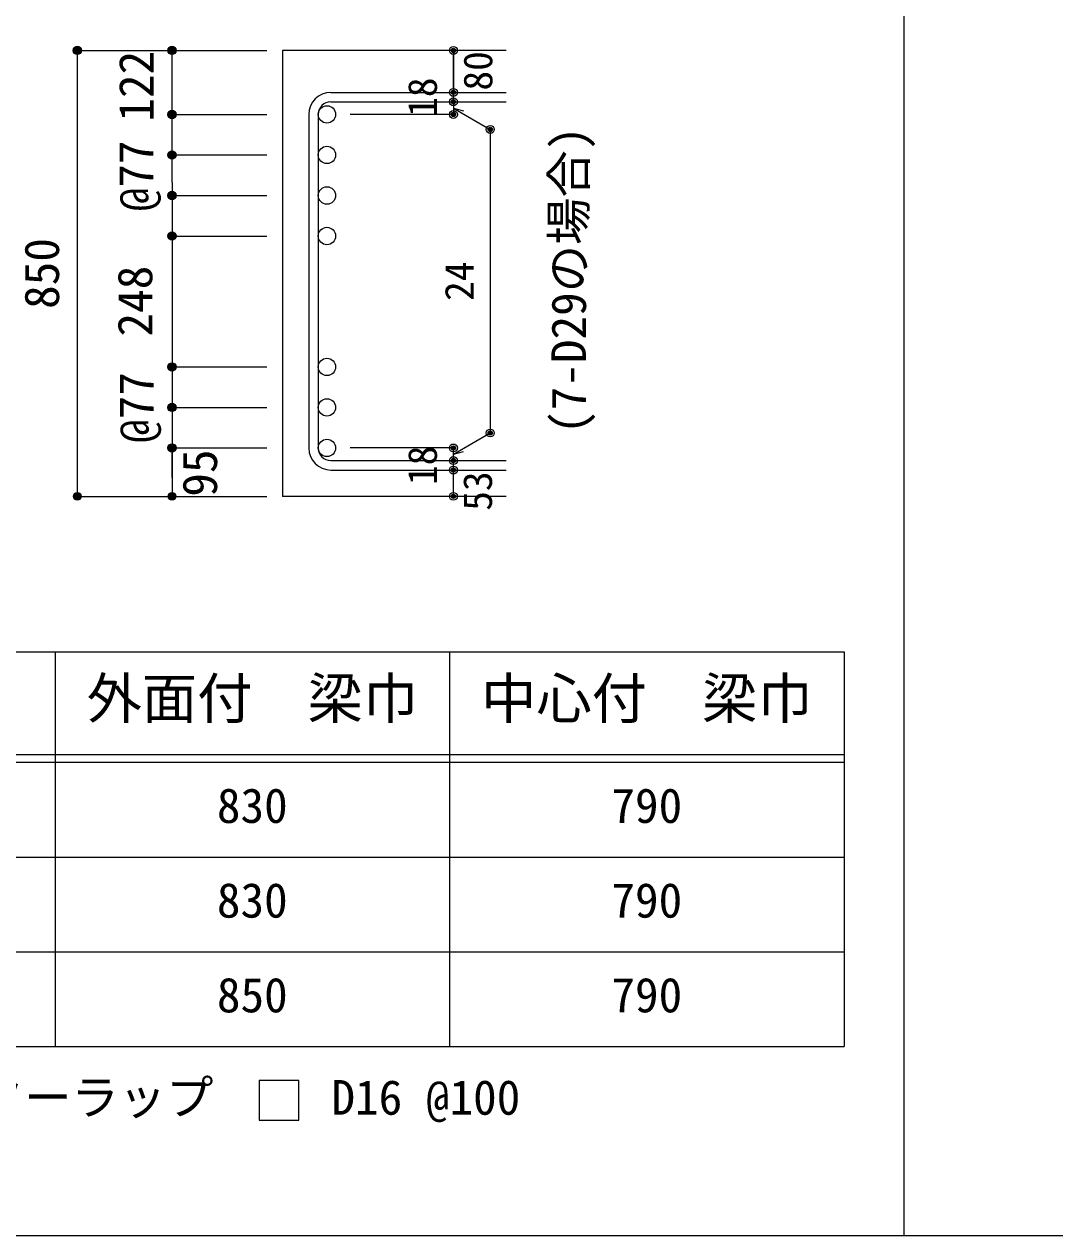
# Model space of a CAD drawing. Units: millimetres at full size, sheet at 1:30, with parts at other scales. Extents: x -5973 to 5954, y -4195 to 4201.
# Drawn here: x -2797 to -837, y -4195 to -1893 of the extents above; entities that cross this region are included whole.
import ezdxf
from ezdxf.enums import TextEntityAlignment as Align

# ---------------------------------------------------------------- set-up
doc = ezdxf.new("R2010")
doc.units = ezdxf.units.MM
doc.header["$LTSCALE"] = 30
doc.header["$PDMODE"] = 32
doc.header["$PDSIZE"] = 15
for name, color, linetype in [('0-1_躯体線', 2, 'Continuous'), ('0-5_基礎梁筋', 7, 'Continuous'), ('0-6_スタラップ筋', 7, 'Continuous'), ('0-7_文字', 4, 'Continuous'), ('0-D_寸法', 4, 'Continuous'), ('6-7_文字', 7, 'Continuous'), ('6-E_枠', 7, 'Continuous'), ('F-0_枠', 6, 'Continuous')]:
    doc.layers.add(name, color=color, linetype=linetype)
doc.styles.add('ＭＳ ゴシック', font='')
doc.styles.get('ＭＳ ゴシック').set_extended_font_data('MS Gothic')

msp = doc.modelspace()

# ---------------------------------------------------------------- linework, layer by layer
at = {"layer": '0-1_躯体線'}
for p, q in [((-1880.8, -1942.44), (-2305.8, -1942.44)), ((-2305.8, -1942.44), (-2305.8, -2789.94)), ((-1880.8, -2789.94), (-2305.8, -2789.94))]:
    msp.add_line(p, q, dxfattribs=at)
at = {"layer": '0-5_基礎梁筋', "color": 3}
for centre in [(-2221.3, -2064.14), (-2221.3, -2141.14), (-2221.3, -2218.14), (-2221.3, -2295.14), (-2221.3, -2543.94), (-2221.3, -2620.94), (-2221.3, -2697.94)]:
    msp.add_circle(centre, 16.5, dxfattribs=at)
at = {"layer": '0-6_スタラップ筋'}
for p, q in [((-2213.8, -2022.14), (-1880.8, -2022.14)), ((-2213.8, -2040.14), (-1880.8, -2040.14)), ((-2255.8, -2064.14), (-2255.8, -2697.94)), ((-2237.8, -2064.14), (-2237.8, -2697.94)), ((-2213.8, -2721.94), (-1880.8, -2721.94)), ((-2213.8, -2739.94), (-1880.8, -2739.94))]:
    msp.add_line(p, q, dxfattribs=at)
for centre, radius, start, end in [((-2213.8, -2064.14), 42, 90, 180), ((-2213.8, -2064.14), 24, 90, 180), ((-2213.8, -2697.94), 42, 180, 270), ((-2213.8, -2697.94), 24, 180, 270)]:
    msp.add_arc(centre, radius, start, end, dxfattribs=at)
at = {"layer": '0-D_寸法'}
for p, q in [((-2695.8, -1942.44), (-2515.8, -1942.44)), ((-2695.8, -1942.44), (-2515.8, -1942.44)), ((-2695.8, -2789.94), (-2695.8, -1942.44)), ((-2515.8, -1942.44), (-2335.8, -1942.44)), ((-2515.8, -1942.44), (-2335.8, -1942.44)), ((-2515.8, -2193.64), (-2515.8, -1942.44)), ((-1980.8, -2022.14), (-1980.8, -1942.44)), ((-1980.8, -1942.44), (-1980.8, -2022.14)), ((-1980.8, -2040.14), (-1980.8, -2022.14)), ((-1980.8, -2040.14), (-1980.8, -2064.14)), ((-2515.8, -2064.14), (-2335.8, -2064.14)), ((-2515.8, -2064.14), (-2335.8, -2064.14)), ((-1980.8, -2064.14), (-2176.89, -2064.14)), ((-1980.8, -2052.14), (-1910.74, -2092.59)), ((-1980.8, -2052.14), (-1961.48, -2057.32)), ((-1910.74, -2092.59), (-1910.74, -2669.49)), ((-2515.8, -2141.14), (-2335.8, -2141.14)), ((-2515.8, -2141.14), (-2335.8, -2141.14)), ((-2515.8, -2193.64), (-2515.8, -2789.94)), ((-2515.8, -2218.14), (-2335.8, -2218.14)), ((-2515.8, -2218.14), (-2335.8, -2218.14)), ((-2515.8, -2295.14), (-2335.8, -2295.14)), ((-2515.8, -2543.94), (-2335.8, -2543.94)), ((-2515.8, -2620.94), (-2335.8, -2620.94)), ((-1980.8, -2709.94), (-1910.74, -2669.49)), ((-2515.8, -2697.94), (-2335.8, -2697.94)), ((-2515.8, -2753.91), (-2515.8, -2697.94)), ((-1980.8, -2697.94), (-2176.89, -2697.94)), ((-1980.8, -2721.94), (-1980.8, -2697.94)), ((-1980.8, -2709.94), (-1961.48, -2704.77)), ((-1980.8, -2739.94), (-1980.8, -2721.94)), ((-1980.8, -2789.94), (-1980.8, -2739.94)), ((-2695.8, -2789.94), (-2515.8, -2789.94)), ((-2515.8, -2789.94), (-2335.8, -2789.94))]:
    msp.add_line(p, q, dxfattribs=at)
for centre, radius in [((-2695.8, -1942.44), 8), ((-2695.8, -1942.44), 7.2), ((-2695.8, -1942.44), 6.4), ((-2695.8, -1942.44), 5.6), ((-2695.8, -1942.44), 4.8), ((-2695.8, -1942.44), 4), ((-2695.8, -1942.44), 3.2), ((-2695.8, -1942.44), 2.4), ((-2695.8, -1942.44), 1.6), ((-2695.8, -1942.44), 0.8), ((-2515.8, -1942.44), 8), ((-2515.8, -1942.44), 7.2), ((-2515.8, -1942.44), 6.4), ((-2515.8, -1942.44), 5.6), ((-2515.8, -1942.44), 4.8), ((-2515.8, -1942.44), 4), ((-2515.8, -1942.44), 3.2), ((-2515.8, -1942.44), 2.4), ((-2515.8, -1942.44), 1.6), ((-2515.8, -1942.44), 0.8), ((-1980.8, -1942.44), 4), ((-1980.8, -1942.44), 3.6), ((-1980.8, -1942.44), 3.2), ((-1980.8, -1942.44), 2.8), ((-1980.8, -1942.44), 2.4), ((-1980.8, -1942.44), 2), ((-1980.8, -1942.44), 1.6), ((-1980.8, -1942.44), 1.2), ((-1980.8, -1942.44), 0.8), ((-1980.8, -1942.44), 0.4), ((-1980.8, -2022.14), 4), ((-1980.8, -2022.14), 3.6), ((-1980.8, -2022.14), 3.2), ((-1980.8, -2022.14), 2.8), ((-1980.8, -2022.14), 2.4), ((-1980.8, -2022.14), 2), ((-1980.8, -2022.14), 1.6), ((-1980.8, -2022.14), 1.2), ((-1980.8, -2022.14), 0.8), ((-1980.8, -2022.14), 0.4), ((-1980.8, -2040.14), 4), ((-1980.8, -2040.14), 3.6), ((-1980.8, -2040.14), 3.2), ((-1980.8, -2040.14), 2.8), ((-1980.8, -2040.14), 2.4), ((-1980.8, -2040.14), 2), ((-1980.8, -2040.14), 1.6), ((-1980.8, -2040.14), 1.2), ((-1980.8, -2040.14), 0.8), ((-1980.8, -2040.14), 0.4), ((-2515.8, -2064.14), 8), ((-2515.8, -2064.14), 7.2), ((-2515.8, -2064.14), 6.4), ((-2515.8, -2064.14), 5.6), ((-2515.8, -2064.14), 4.8), ((-2515.8, -2064.14), 4), ((-2515.8, -2064.14), 3.2), ((-2515.8, -2064.14), 2.4), ((-2515.8, -2064.14), 1.6), ((-2515.8, -2064.14), 0.8), ((-1980.8, -2064.14), 4), ((-1980.8, -2064.14), 3.6), ((-1980.8, -2064.14), 3.2), ((-1980.8, -2064.14), 2.8), ((-1980.8, -2064.14), 2.4), ((-1980.8, -2064.14), 2), ((-1980.8, -2064.14), 1.6), ((-1980.8, -2064.14), 1.2), ((-1980.8, -2064.14), 0.8), ((-1980.8, -2064.14), 0.4), ((-1910.74, -2092.59), 4), ((-1910.74, -2092.59), 3.6), ((-1910.74, -2092.59), 3.2), ((-1910.74, -2092.59), 2.8), ((-1910.74, -2092.59), 2.4), ((-1910.74, -2092.59), 2), ((-1910.74, -2092.59), 1.6), ((-1910.74, -2092.59), 1.2), ((-1910.74, -2092.59), 0.8), ((-1910.74, -2092.59), 0.4), ((-2515.8, -2141.14), 8), ((-2515.8, -2141.14), 7.2), ((-2515.8, -2141.14), 6.4), ((-2515.8, -2141.14), 5.6), ((-2515.8, -2141.14), 4.8), ((-2515.8, -2141.14), 4), ((-2515.8, -2141.14), 3.2), ((-2515.8, -2141.14), 2.4), ((-2515.8, -2141.14), 1.6), ((-2515.8, -2141.14), 0.8), ((-2515.8, -2218.14), 8), ((-2515.8, -2218.14), 7.2), ((-2515.8, -2218.14), 6.4), ((-2515.8, -2218.14), 5.6), ((-2515.8, -2218.14), 4.8), ((-2515.8, -2218.14), 4), ((-2515.8, -2218.14), 3.2), ((-2515.8, -2218.14), 2.4), ((-2515.8, -2218.14), 1.6), ((-2515.8, -2218.14), 0.8), ((-2515.8, -2295.14), 8), ((-2515.8, -2295.14), 7.2), ((-2515.8, -2295.14), 6.4), ((-2515.8, -2295.14), 5.6), ((-2515.8, -2295.14), 4.8), ((-2515.8, -2295.14), 4), ((-2515.8, -2295.14), 3.2), ((-2515.8, -2295.14), 2.4), ((-2515.8, -2295.14), 1.6), ((-2515.8, -2295.14), 0.8), ((-2515.8, -2543.94), 8), ((-2515.8, -2543.94), 7.2), ((-2515.8, -2543.94), 6.4), ((-2515.8, -2543.94), 5.6), ((-2515.8, -2543.94), 4.8), ((-2515.8, -2543.94), 4), ((-2515.8, -2543.94), 3.2), ((-2515.8, -2543.94), 2.4), ((-2515.8, -2543.94), 1.6), ((-2515.8, -2543.94), 0.8), ((-2515.8, -2620.94), 8), ((-2515.8, -2620.94), 7.2), ((-2515.8, -2620.94), 6.4), ((-2515.8, -2620.94), 5.6), ((-2515.8, -2620.94), 4.8), ((-2515.8, -2620.94), 4), ((-2515.8, -2620.94), 3.2), ((-2515.8, -2620.94), 2.4), ((-2515.8, -2620.94), 1.6), ((-2515.8, -2620.94), 0.8), ((-1910.74, -2669.49), 4), ((-1910.74, -2669.49), 3.6), ((-1910.74, -2669.49), 3.2), ((-1910.74, -2669.49), 2.8), ((-1910.74, -2669.49), 2.4), ((-1910.74, -2669.49), 2), ((-1910.74, -2669.49), 1.6), ((-1910.74, -2669.49), 1.2), ((-1910.74, -2669.49), 0.8), ((-1910.74, -2669.49), 0.4), ((-2515.8, -2697.94), 8), ((-2515.8, -2697.94), 7.2), ((-2515.8, -2697.94), 6.4), ((-2515.8, -2697.94), 5.6), ((-2515.8, -2697.94), 4.8), ((-2515.8, -2697.94), 4), ((-1980.8, -2697.94), 4), ((-2515.8, -2697.94), 3.2), ((-2515.8, -2697.94), 2.4), ((-2515.8, -2697.94), 1.6), ((-2515.8, -2697.94), 0.8), ((-1980.8, -2697.94), 3.6), ((-1980.8, -2697.94), 3.2), ((-1980.8, -2697.94), 2.8), ((-1980.8, -2697.94), 2.4), ((-1980.8, -2697.94), 2), ((-1980.8, -2697.94), 1.6), ((-1980.8, -2697.94), 1.2), ((-1980.8, -2697.94), 0.8), ((-1980.8, -2697.94), 0.4), ((-1980.8, -2721.94), 4), ((-1980.8, -2739.94), 4), ((-1980.8, -2721.94), 3.6), ((-1980.8, -2739.94), 3.6), ((-1980.8, -2721.94), 3.2), ((-1980.8, -2739.94), 3.2), ((-1980.8, -2721.94), 2.8), ((-1980.8, -2739.94), 2.8), ((-1980.8, -2721.94), 2.4), ((-1980.8, -2739.94), 2.4), ((-1980.8, -2721.94), 2), ((-1980.8, -2739.94), 2), ((-1980.8, -2721.94), 1.6), ((-1980.8, -2739.94), 1.6), ((-1980.8, -2721.94), 1.2), ((-1980.8, -2739.94), 1.2), ((-1980.8, -2721.94), 0.8), ((-1980.8, -2739.94), 0.8), ((-1980.8, -2721.94), 0.4), ((-1980.8, -2739.94), 0.4), ((-2695.8, -2789.94), 7.2), ((-2695.8, -2789.94), 6.4), ((-2695.8, -2789.94), 5.6), ((-2695.8, -2789.94), 4.8), ((-2695.8, -2789.94), 4), ((-2515.8, -2789.94), 7.2), ((-2515.8, -2789.94), 6.4), ((-2515.8, -2789.94), 5.6), ((-2515.8, -2789.94), 4.8), ((-2515.8, -2789.94), 4), ((-1980.8, -2789.94), 4), ((-2695.8, -2789.94), 3.2), ((-2695.8, -2789.94), 2.4), ((-2695.8, -2789.94), 1.6), ((-2695.8, -2789.94), 0.8), ((-2515.8, -2789.94), 3.2), ((-2515.8, -2789.94), 2.4), ((-2515.8, -2789.94), 1.6), ((-2515.8, -2789.94), 0.8), ((-1980.8, -2789.94), 3.6), ((-1980.8, -2789.94), 3.2), ((-1980.8, -2789.94), 2.8), ((-1980.8, -2789.94), 2.4), ((-1980.8, -2789.94), 2), ((-1980.8, -2789.94), 1.6), ((-1980.8, -2789.94), 1.2), ((-1980.8, -2789.94), 0.8), ((-1980.8, -2789.94), 0.4)]:
    msp.add_circle(centre, radius, dxfattribs=at)
at = {"layer": '0-D_寸法', "color": 7}
for p in [(-2695.8, -1942.44), (-2515.8, -1942.44), (-1980.8, -1942.44), (-1980.8, -2022.14), (-1980.8, -2040.14), (-2515.8, -2064.14), (-1980.8, -2064.14), (-1910.74, -2092.59), (-2515.8, -2141.14), (-2515.8, -2218.14), (-2515.8, -2295.14), (-2515.8, -2295.14), (-2515.8, -2543.94), (-2515.8, -2543.94), (-2515.8, -2620.94), (-2515.8, -2620.94), (-1910.74, -2669.49), (-2515.8, -2697.94), (-2515.8, -2697.94), (-1980.8, -2697.94), (-1980.8, -2721.94), (-1980.8, -2739.94), (-2695.8, -2789.94), (-2515.8, -2789.94), (-1980.8, -2789.94)]:
    msp.add_point(p, dxfattribs=at)
at = {"layer": '6-7_文字'}
msp.add_lwpolyline([(-2350.02, -3975.29), (-2275.02, -3975.29), (-2275.02, -3900.29), (-2350.02, -3900.29)], close=True, dxfattribs=at)
at = {"layer": '6-E_枠', "color": 3}
for p, q in [((-3400.52, -3085.43), (-1238, -3085.43)), ((-1238, -3085.43), (-1238, -3835.43)), ((-3400.52, -3835.43), (-1238, -3835.43))]:
    msp.add_line(p, q, dxfattribs=at)
at = {"layer": '6-E_枠'}
for p, q in [((-2738, -3085.43), (-2738, -3835.43)), ((-1988, -3085.43), (-1988, -3835.43)), ((-3400.52, -3280.43), (-1238, -3280.43)), ((-3400.52, -3295.43), (-1238, -3295.43)), ((-3400.52, -3475.43), (-1238, -3475.43)), ((-3400.52, -3655.43), (-1238, -3655.43))]:
    msp.add_line(p, q, dxfattribs=at)
at = {"layer": 'F-0_枠', "color": 2}
msp.add_line((-1124.64, 4201.15), (-1124.64, -4195.24), dxfattribs=at)
at = {"layer": 'F-0_枠'}
msp.add_line((5954.1, -4195.24), (-5972.88, -4195.24), dxfattribs=at)

# ---------------------------------------------------------------- texts
at = {"layer": '0-7_文字', "color": 7, "style": 'ＭＳ ゴシック'}
msp.add_text('(7-D29の場合)', height=65.98, rotation=90, dxfattribs=at).set_placement((-1708.91, -2671.44), align=Align.BOTTOM_LEFT)
at = {"layer": '0-D_寸法', "style": 'ＭＳ ゴシック'}
for s, height, p in [('122', 65.98, (-2531.15, -2077.82)), ('80', 54.99, (-1890.35, -2018.7)), ('18', 54.99, (-1995.8, -2068.64)), ('@77', 65.98, (-2531.33, -2248.27)), ('850', 65.98, (-2710.8, -2433.69)), ('24', 54.99, (-1925.74, -2418.54)), ('248', 65.98, (-2533.58, -2486.21)), ('@77', 65.98, (-2530.8, -2688.44)), ('95', 65.98, (-2410.37, -2790.57)), ('18', 54.99, (-1995.8, -2768.44)), ('53', 54.99, (-1890.94, -2817.33))]:
    msp.add_text(s, height=height, rotation=90, dxfattribs=at).set_placement(p, align=Align.BOTTOM_LEFT)
at = {"layer": '6-7_文字', "color": 2, "style": 'ＭＳ ゴシック'}
for s, p in [('外面付\u3000梁巾', (-2678, -3235.43)), ('中心付\u3000梁巾', (-1928, -3235.43))]:
    msp.add_text(s, height=76.98, dxfattribs=at).set_placement(p, align=Align.BOTTOM_LEFT)
at = {"layer": '6-7_文字', "style": 'ＭＳ ゴシック'}
for s, p in [('830', (-2430.5, -3430.43)), ('790', (-1680.5, -3430.43)), ('830', (-2430.5, -3610.43)), ('790', (-1680.5, -3610.43)), ('850', (-2430.5, -3790.43)), ('790', (-1680.5, -3790.43)), ('※ 基礎梁スターラップ     D16 @100', (-3381.96, -3985.01))]:
    msp.add_text(s, height=65.98, dxfattribs=at).set_placement(p, align=Align.BOTTOM_LEFT)

doc.saveas('drawing.dxf')
